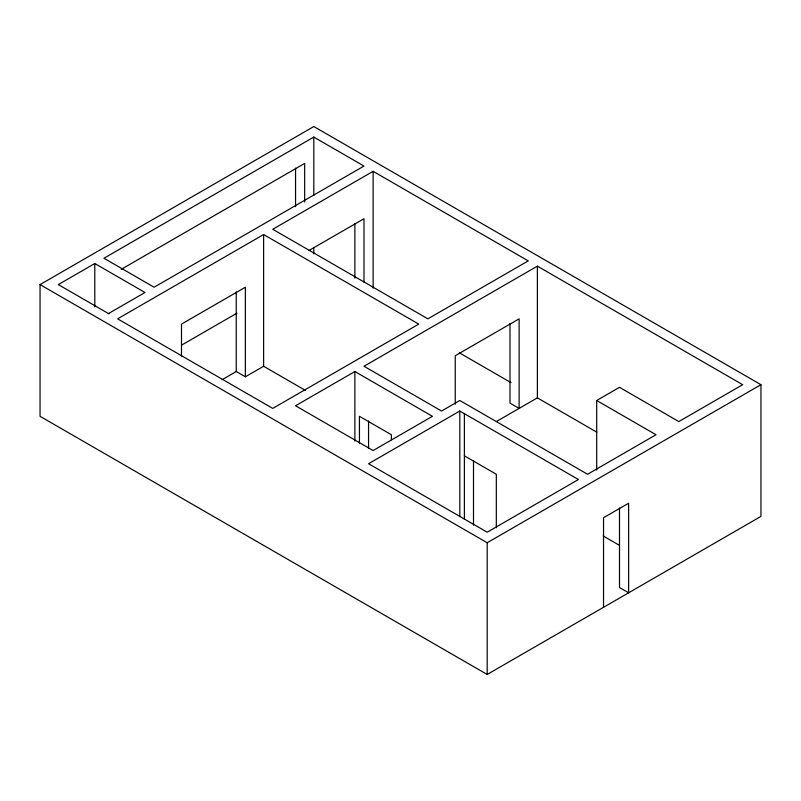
<?xml version="1.0" encoding="UTF-8"?>
<svg xmlns="http://www.w3.org/2000/svg" width="801" height="801" viewBox="0 0 801 801"><rect width="100%" height="100%" fill="white"/><g stroke="black" fill="none" stroke-linecap="round" stroke-linejoin="round"><path stroke-width="1.2" d="M40.05 284.595L313.812 126.538L760.95 384.69L760.95 516.405L487.188 674.462L40.05 416.31L40.05 284.595L487.188 542.748L760.95 384.69M108.485 313.571L144.991 292.495L94.798 263.519L58.303 284.595L108.946 313.832M313.812 137.081L103.93 258.252L154.112 287.229L363.994 166.057L313.812 137.081L313.812 195.474M121.201 269.356L304.68 163.414L304.68 201.982M263.619 234.543L117.617 318.838L272.751 408.4L418.753 324.105L263.619 234.543L263.619 366.257L305.632 390.518M373.126 171.324L272.751 229.276L427.874 318.838L528.249 260.886L373.126 171.324L373.126 288.12M308.886 250.553L363.994 218.733L363.994 282.182M181.817 344.991L236.996 313.141M222.167 379.654L236.245 371.524L245.366 376.79L263.619 366.257M354.873 371.524L295.559 405.767L373.126 450.552L432.44 416.3L354.873 371.524L354.873 441.111M596.695 400.5L619.503 387.324L678.817 421.576L742.697 384.69L537.381 266.152L363.994 366.257L441.561 411.033L459.814 400.5L587.574 474.262L656.009 434.743L596.695 400.5L596.695 470.087M459.814 411.033L368.56 463.719L487.188 532.214L578.442 479.529L459.814 411.033L459.814 516.655M496.39 421.526L537.381 397.867L596.815 432.18M459.303 352.79L511.018 382.648M464.38 455.819L496.32 474.262L496.32 527.749M603.163 535.949L619.343 545.291M619.503 507.914L619.503 587.533L628.635 592.8L628.635 503.238L603.533 517.726L603.533 607.288M537.381 266.152L537.381 397.867M510.007 323.524L510.007 403.133L519.128 408.4L519.128 318.838L455.248 355.714L455.248 404.235M487.188 542.748L487.188 674.462M473.501 460.505L473.501 525.186M464.38 413.666L464.38 519.258M391.379 439.719L391.379 434.743L359.439 416.31L359.439 443.674M368.56 420.986L368.56 448.36M354.873 223.419L354.873 278.157M313.812 247.669L313.812 253.877M295.559 168.1L295.559 206.668M245.366 376.79L245.366 287.229L181.497 324.105L181.497 356.445M236.245 291.914L236.245 371.524M94.798 263.519L94.798 306.983"/></g></svg>
